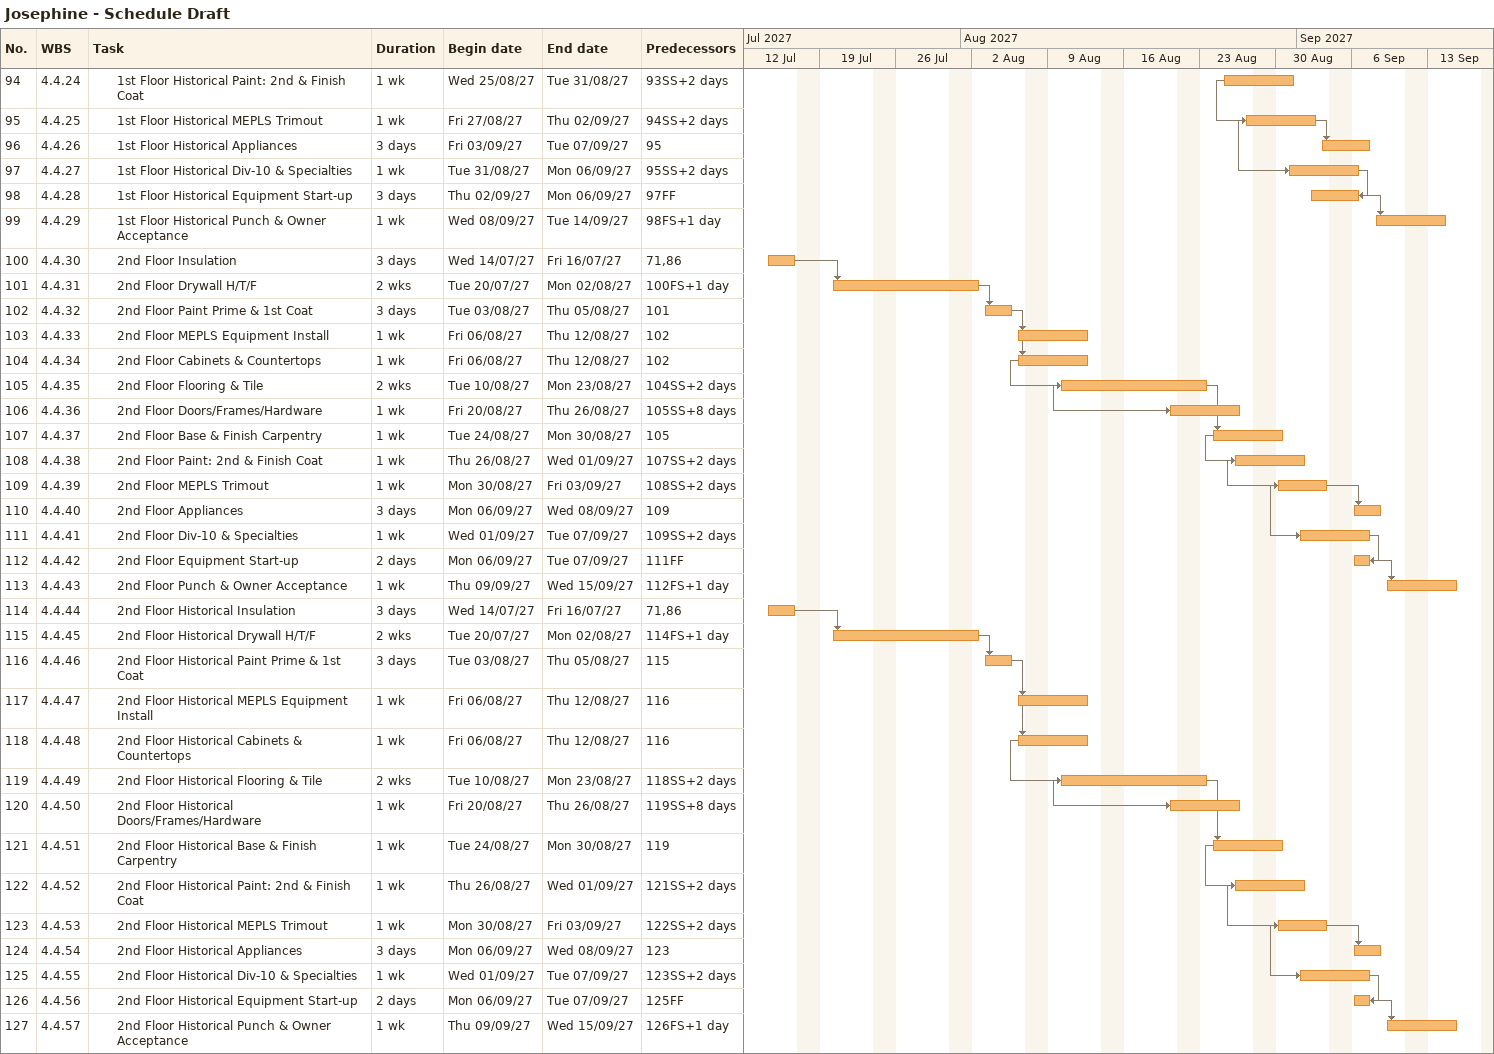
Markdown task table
Josephine - Schedule Draft

| ID | WBS | Task | Duration | Start | Finish | Predecessors |
|---|---|---|---|---|---|---|
| 94 | 4.4.24 | 1st Floor Historical Paint: 2nd & Finish Coat | 1w | 2027-08-25 | 2027-08-31 | 93SS+2d |
| 95 | 4.4.25 | 1st Floor Historical MEPLS Trimout | 1w | 2027-08-27 | 2027-09-02 | 94SS+2d |
| 96 | 4.4.26 | 1st Floor Historical Appliances | 3d | 2027-09-03 | 2027-09-07 | 95 |
| 97 | 4.4.27 | 1st Floor Historical Div-10 & Specialties | 1w | 2027-08-31 | 2027-09-06 | 95SS+2d |
| 98 | 4.4.28 | 1st Floor Historical Equipment Start-up | 3d | 2027-09-02 | 2027-09-06 | 97FF |
| 99 | 4.4.29 | 1st Floor Historical Punch & Owner Acceptance | 1w | 2027-09-08 | 2027-09-14 | 98FS+1d |
| 100 | 4.4.30 | 2nd Floor Insulation | 3d | 2027-07-14 | 2027-07-16 | 71, 86 |
| 101 | 4.4.31 | 2nd Floor Drywall H/T/F | 2w | 2027-07-20 | 2027-08-02 | 100FS+1d |
| 102 | 4.4.32 | 2nd Floor Paint Prime & 1st Coat | 3d | 2027-08-03 | 2027-08-05 | 101 |
| 103 | 4.4.33 | 2nd Floor MEPLS Equipment Install | 1w | 2027-08-06 | 2027-08-12 | 102 |
| 104 | 4.4.34 | 2nd Floor Cabinets & Countertops | 1w | 2027-08-06 | 2027-08-12 | 102 |
| 105 | 4.4.35 | 2nd Floor Flooring & Tile | 2w | 2027-08-10 | 2027-08-23 | 104SS+2d |
| 106 | 4.4.36 | 2nd Floor Doors/Frames/Hardware | 1w | 2027-08-20 | 2027-08-26 | 105SS+8d |
| 107 | 4.4.37 | 2nd Floor Base & Finish Carpentry | 1w | 2027-08-24 | 2027-08-30 | 105 |
| 108 | 4.4.38 | 2nd Floor Paint: 2nd & Finish Coat | 1w | 2027-08-26 | 2027-09-01 | 107SS+2d |
| 109 | 4.4.39 | 2nd Floor MEPLS Trimout | 1w | 2027-08-30 | 2027-09-03 | 108SS+2d |
| 110 | 4.4.40 | 2nd Floor Appliances | 3d | 2027-09-06 | 2027-09-08 | 109 |
| 111 | 4.4.41 | 2nd Floor Div-10 & Specialties | 1w | 2027-09-01 | 2027-09-07 | 109SS+2d |
| 112 | 4.4.42 | 2nd Floor Equipment Start-up | 2d | 2027-09-06 | 2027-09-07 | 111FF |
| 113 | 4.4.43 | 2nd Floor Punch & Owner Acceptance | 1w | 2027-09-09 | 2027-09-15 | 112FS+1d |
| 114 | 4.4.44 | 2nd Floor Historical Insulation | 3d | 2027-07-14 | 2027-07-16 | 71, 86 |
| 115 | 4.4.45 | 2nd Floor Historical Drywall H/T/F | 2w | 2027-07-20 | 2027-08-02 | 114FS+1d |
| 116 | 4.4.46 | 2nd Floor Historical Paint Prime & 1st Coat | 3d | 2027-08-03 | 2027-08-05 | 115 |
| 117 | 4.4.47 | 2nd Floor Historical MEPLS Equipment Install | 1w | 2027-08-06 | 2027-08-12 | 116 |
| 118 | 4.4.48 | 2nd Floor Historical Cabinets & Countertops | 1w | 2027-08-06 | 2027-08-12 | 116 |
| 119 | 4.4.49 | 2nd Floor Historical Flooring & Tile | 2w | 2027-08-10 | 2027-08-23 | 118SS+2d |
| 120 | 4.4.50 | 2nd Floor Historical Doors/Frames/Hardware | 1w | 2027-08-20 | 2027-08-26 | 119SS+8d |
| 121 | 4.4.51 | 2nd Floor Historical Base & Finish Carpentry | 1w | 2027-08-24 | 2027-08-30 | 119 |
| 122 | 4.4.52 | 2nd Floor Historical Paint: 2nd & Finish Coat | 1w | 2027-08-26 | 2027-09-01 | 121SS+2d |
| 123 | 4.4.53 | 2nd Floor Historical MEPLS Trimout | 1w | 2027-08-30 | 2027-09-03 | 122SS+2d |
| 124 | 4.4.54 | 2nd Floor Historical Appliances | 3d | 2027-09-06 | 2027-09-08 | 123 |
| 125 | 4.4.55 | 2nd Floor Historical Div-10 & Specialties | 1w | 2027-09-01 | 2027-09-07 | 123SS+2d |
| 126 | 4.4.56 | 2nd Floor Historical Equipment Start-up | 2d | 2027-09-06 | 2027-09-07 | 125FF |
| 127 | 4.4.57 | 2nd Floor Historical Punch & Owner Acceptance | 1w | 2027-09-09 | 2027-09-15 | 126FS+1d |
